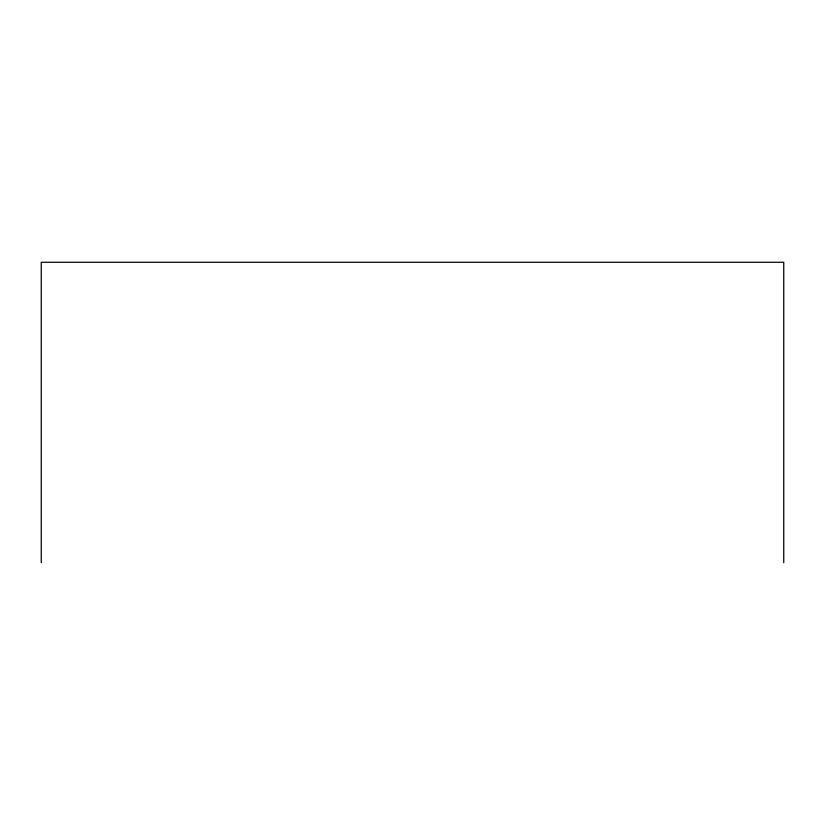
<?xml version="1.0" encoding="UTF-8"?>
<svg xmlns="http://www.w3.org/2000/svg" width="825" height="825" viewBox="0 0 825 825"><rect width="100%" height="100%" fill="white"/><g stroke="black" fill="none" stroke-linecap="round" stroke-linejoin="round"><path stroke-width="1.24" d="M783.75 562.722L783.75 262.278L41.25 262.278L41.25 562.722"/></g></svg>
